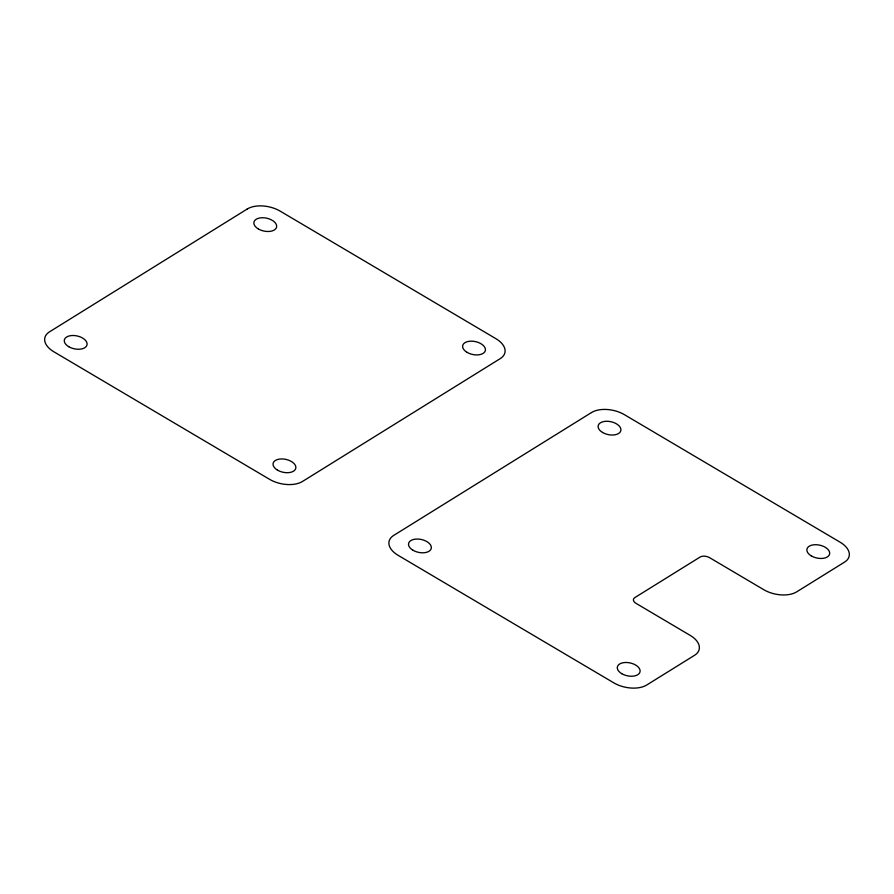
<?xml version="1.0" encoding="UTF-8"?>
<svg xmlns="http://www.w3.org/2000/svg" width="894" height="894" viewBox="0 0 894 894"><rect width="100%" height="100%" fill="white"/><g stroke="black" fill="none" stroke-linecap="round" stroke-linejoin="round"><path stroke-width="1.34" d="M247.247 209.006L49.494 331.853A23.881 13.566 12.1 0 0 53.875 351.789L269.53 479.296A23.881 13.566 12.1 0 0 302.507 481.453L500.26 358.606A23.881 13.566 12.1 0 0 495.879 338.67L280.224 211.163A23.881 13.566 12.1 0 0 247.247 209.006M591.493 412.547L393.74 535.394A23.881 13.566 12.1 0 0 398.121 555.33L613.776 682.837A23.881 13.566 12.1 0 0 646.753 684.994L694.549 655.302A23.881 13.566 12.1 0 0 690.168 635.377L635.992 603.338A6.828 3.878 12.1 0 1 634.751 597.65L700.136 557.029A6.828 3.878 12.1 0 1 709.557 557.644L763.722 589.671A23.881 13.566 12.1 0 0 796.71 591.839L844.506 562.147A23.881 13.566 12.1 0 0 840.125 542.211L624.47 414.704A23.881 13.566 12.1 0 0 591.493 412.547M258.31 228.931A11.6 6.593 12.1 0 0 276.581 227.098A11.6 6.593 12.1 0 0 260.869 217.812A11.6 6.593 12.1 0 0 258.31 228.931M467.07 352.359A11.6 6.593 12.1 0 0 485.353 350.537A11.6 6.593 12.1 0 0 469.641 341.24A11.6 6.593 12.1 0 0 467.07 352.359M277.498 470.132A11.6 6.593 12.1 0 0 295.78 468.311A11.6 6.593 12.1 0 0 280.068 459.013A11.6 6.593 12.1 0 0 277.498 470.132M68.737 346.693A11.6 6.593 12.1 0 0 87.009 344.872A11.6 6.593 12.1 0 0 71.296 335.574A11.6 6.593 12.1 0 0 68.737 346.693M602.556 432.461A11.6 6.593 12.1 0 0 620.827 430.64A11.6 6.593 12.1 0 0 605.115 421.342A11.6 6.593 12.1 0 0 602.556 432.461M811.316 555.9A11.6 6.593 12.1 0 0 829.598 554.079A11.6 6.593 12.1 0 0 813.886 544.781A11.6 6.593 12.1 0 0 811.316 555.9M621.743 673.674A11.6 6.593 12.1 0 0 640.026 671.841A11.6 6.593 12.1 0 0 624.303 662.555A11.6 6.593 12.1 0 0 621.743 673.674M412.972 550.235A11.6 6.593 12.1 0 0 431.254 548.413A11.6 6.593 12.1 0 0 415.542 539.116A11.6 6.593 12.1 0 0 412.972 550.235"/></g></svg>
